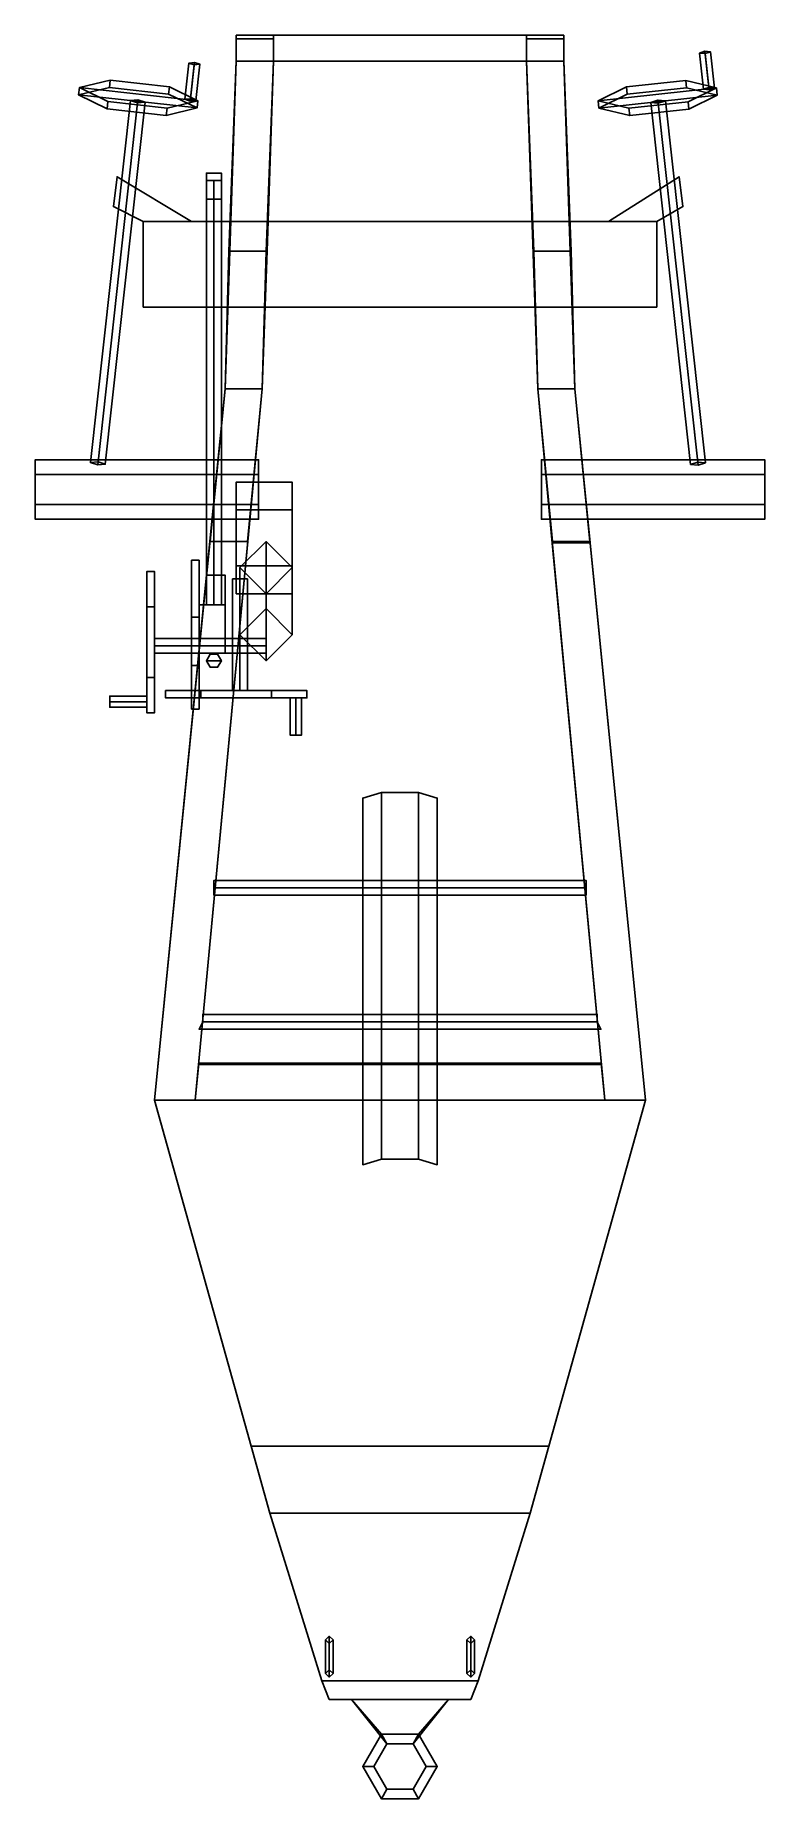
# Model space of a CAD drawing. Extents: x -0.98 to 0.98, y -4.16 to 0.58.
import ezdxf

# ---------------------------------------------------------------- set-up
doc = ezdxf.new("R2010")
doc.units = 0
doc.layers.get('0').update_dxf_attribs({"linetype": 'CONTINUOUS'})

msp = doc.modelspace()

# ---------------------------------------------------------------- linework, layer by layer
for points in [[(0.44, 0.58, 0.94), (0.44, 0.58, 0.74), (-0.44, 0.58, 0.74), (-0.44, 0.58, 0.94)], [(-0.44, 0.58, 0.74), (-0.44, 0.51, 0.68), (-0.44, 0.51, 0.94), (-0.44, 0.58, 0.94)], [(0.44, 0.58, 0.74), (0.44, 0.51, 0.68), (-0.44, 0.51, 0.68), (-0.44, 0.58, 0.74)], [(-0.34, 0.57, 1.08), (-0.34, 0.58, 0.94), (-0.44, 0.58, 0.94), (-0.44, 0.57, 1.08)], [(-0.44, 0.58, 0.94), (-0.44, 0.51, 0.94), (-0.44, 0.51, 1.13), (-0.44, 0.57, 1.08)], [(-0.44, 0.57, 1.08), (-0.44, 0.51, 1.13), (-0.34, 0.51, 1.13), (-0.34, 0.57, 1.08)], [(-0.34, 0.58, 0.94), (-0.34, 0.51, 0.94), (0.34, 0.51, 0.94), (0.34, 0.58, 0.94)], [(-0.34, 0.51, 1.13), (-0.34, 0.51, 0.94), (-0.34, 0.58, 0.94), (-0.34, 0.57, 1.08)], [(0.44, 0.57, 1.08), (0.44, 0.58, 0.94), (0.34, 0.58, 0.94), (0.34, 0.57, 1.08)], [(0.34, 0.58, 0.94), (0.34, 0.51, 0.94), (0.34, 0.51, 1.13), (0.34, 0.57, 1.08)], [(0.34, 0.57, 1.08), (0.34, 0.51, 1.13), (0.44, 0.51, 1.13), (0.44, 0.57, 1.08)], [(0.44, 0.51, 0.94), (0.44, 0.51, 0.68), (0.44, 0.58, 0.74), (0.44, 0.58, 0.94)], [(0.44, 0.51, 1.13), (0.44, 0.51, 0.94), (0.44, 0.58, 0.94), (0.44, 0.57, 1.08)], [(0.8048, 0.5321, 0.799), (0.8194, 0.5369, 0.7843), (0.8301, 0.4397, 0.7635), (0.8155, 0.4349, 0.7782)], [(0.8346, 0.5354, 0.799), (0.8194, 0.5369, 0.7843), (0.8048, 0.5321, 0.799), (0.8201, 0.5307, 0.8137)], [(0.8201, 0.5307, 0.8137), (0.8048, 0.5321, 0.799), (0.8155, 0.4349, 0.7782), (0.8308, 0.4335, 0.7929)], [(0.8194, 0.5369, 0.7843), (0.8346, 0.5354, 0.799), (0.8454, 0.4382, 0.7782), (0.8301, 0.4397, 0.7635)], [(0.8346, 0.5354, 0.799), (0.8201, 0.5307, 0.8137), (0.8308, 0.4335, 0.7929), (0.8454, 0.4382, 0.7782)], [(-0.5673, 0.5053, 0.799), (-0.552, 0.5068, 0.7843), (-0.5628, 0.4095, 0.7635), (-0.578, 0.4081, 0.7782)], [(-0.5527, 0.5006, 0.8137), (-0.5673, 0.5053, 0.799), (-0.578, 0.4081, 0.7782), (-0.5635, 0.4033, 0.7929)], [(-0.5375, 0.502, 0.799), (-0.552, 0.5068, 0.7843), (-0.5673, 0.5053, 0.799), (-0.5527, 0.5006, 0.8137)], [(-0.5375, 0.502, 0.799), (-0.5527, 0.5006, 0.8137), (-0.5635, 0.4033, 0.7929), (-0.5482, 0.4048, 0.7782)], [(-0.552, 0.5068, 0.7843), (-0.5375, 0.502, 0.799), (-0.5482, 0.4048, 0.7782), (-0.5628, 0.4095, 0.7635)], [(-0.44, 0.51, 0.68), (-0.47, -0.37, 0.55), (-0.47, -0.37, 0.94), (-0.44, 0.51, 0.94)], [(-0.34, 0.51, 0.68), (-0.37, -0.37, 0.55), (-0.47, -0.37, 0.55), (-0.44, 0.51, 0.68)], [(-0.44, 0.51, 0.94), (-0.4574, 0.0002, 0.94), (-0.46, 0, 1.45), (-0.44, 0.51, 1.13)], [(-0.44, 0.51, 1.13), (-0.46, 0, 1.45), (-0.36, 0, 1.45), (-0.34, 0.51, 1.13)], [(-0.34, 0.51, 1.13), (-0.34, 0.51, 0.94), (-0.44, 0.51, 0.94), (-0.44, 0.51, 1.13)], [(-0.37, -0.37, 0.94), (-0.37, -0.37, 0.55), (-0.34, 0.51, 0.68), (-0.34, 0.51, 0.94)], [(-0.36, 0, 1.45), (-0.3573, 0.0014, 0.94), (-0.34, 0.51, 0.94), (-0.34, 0.51, 1.13)], [(-0.34, 0.51, 0.94), (-0.34, 0.51, 0.68), (0.34, 0.51, 0.68), (0.34, 0.51, 0.94)], [(0.34, 0.51, 0.68), (0.37, -0.37, 0.55), (0.37, -0.37, 0.94), (0.34, 0.51, 0.94)], [(0.44, 0.51, 0.68), (0.47, -0.37, 0.55), (0.37, -0.37, 0.55), (0.34, 0.51, 0.68)], [(0.34, 0.51, 1.13), (0.36, 0, 1.45), (0.46, 0, 1.45), (0.44, 0.51, 1.13)], [(0.34, 0.51, 0.94), (0.3574, -0.0007, 0.94), (0.36, 0, 1.45), (0.34, 0.51, 1.13)], [(0.44, 0.51, 1.13), (0.44, 0.51, 0.94), (0.34, 0.51, 0.94), (0.34, 0.51, 1.13)], [(0.47, -0.37, 0.94), (0.47, -0.37, 0.55), (0.44, 0.51, 0.68), (0.44, 0.51, 0.94)], [(0.46, 0, 1.45), (0.4574, -0.0008, 0.94), (0.44, 0.51, 0.94), (0.44, 0.51, 1.13)], [(-0.8613, 0.4394, 0.7782), (-0.7786, 0.4592, 0.6427), (-0.7808, 0.4398, 0.6385), (-0.8634, 0.4199, 0.7741)], [(-0.5454, 0.3848, 0.7741), (-0.8634, 0.4199, 0.7741), (-0.7808, 0.4398, 0.6385), (-0.6217, 0.4222, 0.6385)], [(-0.7849, 0.4019, 0.9138), (-0.8613, 0.4394, 0.7782), (-0.8634, 0.4199, 0.7741), (-0.7871, 0.3825, 0.9096)], [(-0.6196, 0.4417, 0.6427), (-0.7786, 0.4592, 0.6427), (-0.8613, 0.4394, 0.7782), (-0.5432, 0.4042, 0.7782)], [(-0.5432, 0.4042, 0.7782), (-0.8613, 0.4394, 0.7782), (-0.7849, 0.4019, 0.9138), (-0.6259, 0.3844, 0.9138)], [(-0.7786, 0.4592, 0.6427), (-0.6196, 0.4417, 0.6427), (-0.6217, 0.4222, 0.6385), (-0.7808, 0.4398, 0.6385)], [(-0.6196, 0.4417, 0.6427), (-0.5432, 0.4042, 0.7782), (-0.5454, 0.3848, 0.7741), (-0.6217, 0.4222, 0.6385)], [(0.7676, 0.4586, 0.6427), (0.6086, 0.4411, 0.6427), (0.5323, 0.4036, 0.7782), (0.8503, 0.4388, 0.7782)], [(0.5323, 0.4036, 0.7782), (0.6086, 0.4411, 0.6427), (0.6108, 0.4216, 0.6385), (0.5344, 0.3842, 0.7741)], [(0.8503, 0.4388, 0.7782), (0.5323, 0.4036, 0.7782), (0.6149, 0.3838, 0.9138), (0.774, 0.4013, 0.9138)], [(0.8525, 0.4193, 0.7741), (0.5344, 0.3842, 0.7741), (0.6108, 0.4216, 0.6385), (0.7698, 0.4392, 0.6385)], [(0.6086, 0.4411, 0.6427), (0.7676, 0.4586, 0.6427), (0.7698, 0.4392, 0.6385), (0.6108, 0.4216, 0.6385)], [(0.7676, 0.4586, 0.6427), (0.8503, 0.4388, 0.7782), (0.8525, 0.4193, 0.7741), (0.7698, 0.4392, 0.6385)], [(0.8503, 0.4388, 0.7782), (0.774, 0.4013, 0.9138), (0.7761, 0.3819, 0.9096), (0.8525, 0.4193, 0.7741)], [(-0.6281, 0.3649, 0.9096), (-0.7871, 0.3825, 0.9096), (-0.8634, 0.4199, 0.7741), (-0.5454, 0.3848, 0.7741)], [(-0.7243, 0.4046, 0.7741), (-0.704, 0.4065, 0.7545), (-0.8113, -0.5657, 0.5466), (-0.8316, -0.5677, 0.5661)], [(-0.7049, 0.3982, 0.7936), (-0.7243, 0.4046, 0.7741), (-0.8316, -0.5677, 0.5661), (-0.8122, -0.574, 0.5857)], [(-0.6845, 0.4002, 0.7741), (-0.7049, 0.3982, 0.7936), (-0.8122, -0.574, 0.5857), (-0.7919, -0.5721, 0.5661)], [(-0.704, 0.4065, 0.7545), (-0.6845, 0.4002, 0.7741), (-0.7919, -0.5721, 0.5661), (-0.8113, -0.5657, 0.5466)], [(-0.6259, 0.3844, 0.9138), (-0.7849, 0.4019, 0.9138), (-0.7871, 0.3825, 0.9096), (-0.6281, 0.3649, 0.9096)], [(-0.5432, 0.4042, 0.7782), (-0.6259, 0.3844, 0.9138), (-0.6281, 0.3649, 0.9096), (-0.5454, 0.3848, 0.7741)], [(0.6149, 0.3838, 0.9138), (0.5323, 0.4036, 0.7782), (0.5344, 0.3842, 0.7741), (0.6171, 0.3643, 0.9096)], [(0.7761, 0.3819, 0.9096), (0.6171, 0.3643, 0.9096), (0.5344, 0.3842, 0.7741), (0.8525, 0.4193, 0.7741)], [(0.774, 0.4013, 0.9138), (0.6149, 0.3838, 0.9138), (0.6171, 0.3643, 0.9096), (0.7761, 0.3819, 0.9096)], [(0.6736, 0.3996, 0.7741), (0.693, 0.4059, 0.7545), (0.8003, -0.5664, 0.5466), (0.7809, -0.5727, 0.5661)], [(0.6939, 0.3976, 0.7936), (0.6736, 0.3996, 0.7741), (0.7809, -0.5727, 0.5661), (0.8012, -0.5746, 0.5857)], [(0.693, 0.4059, 0.7545), (0.7133, 0.404, 0.7741), (0.8207, -0.5683, 0.5661), (0.8003, -0.5664, 0.5466)], [(0.7133, 0.404, 0.7741), (0.6939, 0.3976, 0.7936), (0.8012, -0.5746, 0.5857), (0.8207, -0.5683, 0.5661)], [(-0.77, 0.12, 0.74), (-0.69, 0.08, 0.77), (-0.56, 0.08, 0.77), (-0.76, 0.2, 0.76)], [(-0.76, 0.2, 0.76), (-0.76, 0.2, 0.7), (-0.77, 0.12, 0.68), (-0.77, 0.12, 0.74)], [(-0.76, 0.2, 0.7), (-0.56, 0.08, 0.73), (-0.69, 0.08, 0.73), (-0.77, 0.12, 0.68)], [(-0.56, 0.08, 0.77), (-0.56, 0.08, 0.73), (-0.76, 0.2, 0.7), (-0.76, 0.2, 0.76)], [(-0.52, 0.21, 1.56), (-0.52, 0.19, 1.38), (-0.52, 0.14, 1.46), (-0.52, 0.19, 1.58)], [(-0.48, 0.19, 1.58), (-0.48, 0.21, 1.56), (-0.52, 0.21, 1.56), (-0.52, 0.19, 1.58)], [(-0.48, 0.21, 1.56), (-0.48, 0.19, 1.38), (-0.52, 0.19, 1.38), (-0.52, 0.21, 1.56)], [(-0.52, 0.19, 1.58), (-0.52, 0.14, 1.46), (-0.48, 0.14, 1.46), (-0.48, 0.19, 1.58)], [(-0.52, 0.14, 1.46), (-0.52, 0.19, 1.38), (-0.48, 0.19, 1.38), (-0.48, 0.14, 1.46)], [(-0.5, 0.19, 1.58), (-0.52, 0.19, 1.56), (-0.52, -0.95, 1.56), (-0.5, -0.95, 1.58)], [(-0.52, 0.19, 1.56), (-0.5, 0.19, 1.54), (-0.5, -0.95, 1.54), (-0.52, -0.95, 1.56)], [(-0.48, 0.19, 1.56), (-0.5, 0.19, 1.58), (-0.5, -0.95, 1.58), (-0.48, -0.95, 1.56)], [(-0.5, 0.19, 1.54), (-0.48, 0.19, 1.56), (-0.48, -0.95, 1.56), (-0.5, -0.95, 1.54)], [(-0.48, 0.14, 1.46), (-0.48, 0.19, 1.38), (-0.48, 0.21, 1.56), (-0.48, 0.19, 1.58)], [(0.75, 0.2, 0.76), (0.56, 0.08, 0.77), (0.69, 0.08, 0.77), (0.76, 0.12, 0.74)], [(0.75, 0.2, 0.7), (0.56, 0.08, 0.73), (0.56, 0.08, 0.77), (0.75, 0.2, 0.76)], [(0.76, 0.12, 0.68), (0.69, 0.08, 0.73), (0.56, 0.08, 0.73), (0.75, 0.2, 0.7)], [(0.76, 0.12, 0.74), (0.76, 0.12, 0.68), (0.75, 0.2, 0.7), (0.75, 0.2, 0.76)], [(-0.77, 0.12, 0.68), (-0.69, 0.08, 0.73), (-0.69, 0.08, 0.77), (-0.77, 0.12, 0.74)], [(0.69, 0.08, 0.77), (0.69, 0.08, 0.73), (0.76, 0.12, 0.68), (0.76, 0.12, 0.74)], [(-0.69, 0.08, 0.73), (-0.69, -0.15, 0.73), (-0.69, -0.15, 0.93), (-0.69, 0.08, 0.93)], [(-0.69, 0.08, 0.93), (-0.69, -0.15, 0.93), (0.69, -0.15, 0.93), (0.69, 0.08, 0.93)], [(0.69, 0.08, 0.93), (0.69, 0.08, 0.73), (-0.69, 0.08, 0.73), (-0.69, 0.08, 0.93)], [(0.69, 0.08, 0.73), (0.69, -0.15, 0.73), (-0.69, -0.15, 0.73), (-0.69, 0.08, 0.73)], [(0.69, -0.15, 0.93), (0.69, -0.15, 0.73), (0.69, 0.08, 0.73), (0.69, 0.08, 0.93)], [(-0.4574, 0.0002, 0.94), (-0.47, -0.37, 0.94), (-0.47, -0.37, 1.24), (-0.46, 0, 1.45)], [(-0.46, 0, 1.45), (-0.47, -0.37, 1.24), (-0.37, -0.37, 1.24), (-0.36, 0, 1.45)], [(-0.37, -0.37, 1.24), (-0.37, -0.37, 0.94), (-0.3573, 0.0014, 0.94), (-0.36, 0, 1.45)], [(0.3574, -0.0007, 0.94), (0.37, -0.37, 0.94), (0.37, -0.37, 1.24), (0.36, 0, 1.45)], [(0.36, 0, 1.45), (0.37, -0.37, 1.24), (0.47, -0.37, 1.24), (0.46, 0, 1.45)], [(0.47, -0.37, 1.24), (0.47, -0.37, 0.94), (0.4574, -0.0008, 0.94), (0.46, 0, 1.45)], [(-0.69, -0.15, 0.93), (-0.69, -0.15, 0.73), (0.69, -0.15, 0.73), (0.69, -0.15, 0.93)], [(-0.47, -0.37, 0.55), (-0.66, -2.28, 0.26), (-0.66, -2.28, 0.54), (-0.47, -0.37, 0.94)], [(-0.37, -0.37, 0.55), (-0.55, -2.28, 0.26), (-0.66, -2.28, 0.26), (-0.47, -0.37, 0.55)], [(-0.55, -2.28, 0.54), (-0.55, -2.28, 0.26), (-0.37, -0.37, 0.55), (-0.37, -0.37, 0.94)], [(-0.47, -0.37, 0.94), (-0.5107, -0.7792, 0.8543), (-0.51, -0.78, 1.03), (-0.47, -0.37, 1.24)], [(-0.47, -0.37, 1.24), (-0.51, -0.78, 1.03), (-0.41, -0.78, 1.03), (-0.37, -0.37, 1.24)], [(-0.41, -0.78, 1.03), (-0.4086, -0.7795, 0.8542), (-0.37, -0.37, 0.94), (-0.37, -0.37, 1.24)], [(0.37, -0.37, 0.55), (0.55, -2.28, 0.26), (0.55, -2.28, 0.54), (0.37, -0.37, 0.94)], [(0.47, -0.37, 0.55), (0.66, -2.28, 0.26), (0.55, -2.28, 0.26), (0.37, -0.37, 0.55)], [(0.37, -0.37, 0.94), (0.409, -0.7839, 0.8533), (0.41, -0.78, 1.03), (0.37, -0.37, 1.24)], [(0.37, -0.37, 1.24), (0.41, -0.78, 1.03), (0.51, -0.78, 1.03), (0.47, -0.37, 1.24)], [(0.66, -2.28, 0.54), (0.66, -2.28, 0.26), (0.47, -0.37, 0.55), (0.47, -0.37, 0.94)], [(0.51, -0.78, 1.03), (0.5111, -0.783, 0.8535), (0.47, -0.37, 0.94), (0.47, -0.37, 1.24)], [(-0.38, -0.6, 0.6293), (-0.38, -0.56, 0.56), (-0.98, -0.56, 0.56), (-0.98, -0.6, 0.6293)], [(-0.38, -0.56, 0.56), (-0.38, -0.6, 0.4907), (-0.98, -0.6, 0.4907), (-0.98, -0.56, 0.56)], [(-0.98, -0.68, 0.6293), (-0.98, -0.6, 0.6293), (-0.98, -0.56, 0.56), (-0.98, -0.72, 0.56)], [(-0.98, -0.72, 0.56), (-0.98, -0.56, 0.56), (-0.98, -0.6, 0.4907), (-0.98, -0.68, 0.4907)], [(-0.38, -0.72, 0.56), (-0.38, -0.56, 0.56), (-0.38, -0.6, 0.6293), (-0.38, -0.68, 0.6293)], [(-0.38, -0.68, 0.4907), (-0.38, -0.6, 0.4907), (-0.38, -0.56, 0.56), (-0.38, -0.72, 0.56)], [(0.98, -0.6, 0.6293), (0.98, -0.56, 0.56), (0.38, -0.56, 0.56), (0.38, -0.6, 0.6293)], [(0.98, -0.56, 0.56), (0.98, -0.6, 0.4907), (0.38, -0.6, 0.4907), (0.38, -0.56, 0.56)], [(0.38, -0.72, 0.56), (0.38, -0.56, 0.56), (0.38, -0.6, 0.4907), (0.38, -0.68, 0.4907)], [(0.38, -0.68, 0.6293), (0.38, -0.6, 0.6293), (0.38, -0.56, 0.56), (0.38, -0.72, 0.56)], [(0.98, -0.72, 0.56), (0.98, -0.56, 0.56), (0.98, -0.6, 0.6293), (0.98, -0.68, 0.6293)], [(0.98, -0.68, 0.4907), (0.98, -0.6, 0.4907), (0.98, -0.56, 0.56), (0.98, -0.72, 0.56)], [(-0.38, -0.68, 0.6293), (-0.38, -0.6, 0.6293), (-0.98, -0.6, 0.6293), (-0.98, -0.68, 0.6293)], [(-0.38, -0.6, 0.4907), (-0.38, -0.68, 0.4907), (-0.98, -0.68, 0.4907), (-0.98, -0.6, 0.4907)], [(0.98, -0.68, 0.6293), (0.98, -0.6, 0.6293), (0.38, -0.6, 0.6293), (0.38, -0.68, 0.6293)], [(0.98, -0.6, 0.4907), (0.98, -0.68, 0.4907), (0.38, -0.68, 0.4907), (0.38, -0.6, 0.4907)], [(-0.29, -0.695, 1.2199), (-0.29, -0.62, 1.09), (-0.44, -0.62, 1.09), (-0.44, -0.695, 1.2199)], [(-0.29, -0.62, 1.09), (-0.29, -0.695, 0.9601), (-0.44, -0.695, 0.9601), (-0.44, -0.62, 1.09)], [(-0.44, -0.845, 1.2199), (-0.44, -0.695, 1.2199), (-0.44, -0.62, 1.09), (-0.44, -0.92, 1.09)], [(-0.44, -0.92, 1.09), (-0.44, -0.62, 1.09), (-0.44, -0.695, 0.9601), (-0.44, -0.845, 0.9601)], [(-0.29, -0.92, 1.09), (-0.29, -0.62, 1.09), (-0.29, -0.695, 1.2199), (-0.29, -0.845, 1.2199)], [(-0.29, -0.845, 0.9601), (-0.29, -0.695, 0.9601), (-0.29, -0.62, 1.09), (-0.29, -0.92, 1.09)], [(-0.38, -0.72, 0.56), (-0.38, -0.68, 0.6293), (-0.98, -0.68, 0.6293), (-0.98, -0.72, 0.56)], [(-0.38, -0.68, 0.4907), (-0.38, -0.72, 0.56), (-0.98, -0.72, 0.56), (-0.98, -0.68, 0.4907)], [(-0.29, -0.845, 1.2199), (-0.29, -0.695, 1.2199), (-0.44, -0.695, 1.2199), (-0.44, -0.845, 1.2199)], [(-0.29, -0.695, 0.9601), (-0.29, -0.845, 0.9601), (-0.44, -0.845, 0.9601), (-0.44, -0.695, 0.9601)], [(0.98, -0.68, 0.4907), (0.98, -0.72, 0.56), (0.38, -0.72, 0.56), (0.38, -0.68, 0.4907)], [(0.98, -0.72, 0.56), (0.98, -0.68, 0.6293), (0.38, -0.68, 0.6293), (0.38, -0.72, 0.56)], [(-0.5107, -0.7792, 0.8543), (-0.66, -2.28, 0.54), (-0.55, -2.28, 0.54), (-0.4086, -0.7795, 0.8542)], [(-0.51, -0.78, 1.03), (-0.5107, -0.7792, 0.8543), (-0.4086, -0.7795, 0.8542), (-0.41, -0.78, 1.03)], [(-0.36, -0.96, 0.75), (-0.43, -1.03, 0.75), (-0.43, -0.85, 1.09), (-0.36, -0.78, 1.09)], [(-0.29, -1.03, 0.75), (-0.36, -0.96, 0.75), (-0.36, -0.78, 1.09), (-0.29, -0.85, 1.09)], [(0.41, -0.78, 1.03), (0.409, -0.7839, 0.8533), (0.5111, -0.783, 0.8535), (0.51, -0.78, 1.03)], [(0.409, -0.7839, 0.8533), (0.55, -2.28, 0.54), (0.66, -2.28, 0.54), (0.5111, -0.783, 0.8535)], [(-0.54, -0.9831, 1.6996), (-0.54, -0.83, 1.73), (-0.56, -0.83, 1.73), (-0.56, -0.9831, 1.6996)], [(-0.54, -0.83, 1.73), (-0.54, -0.83, 1.33), (-0.56, -0.83, 1.33), (-0.56, -0.83, 1.73)], [(-0.54, -0.83, 1.33), (-0.54, -1.23, 1.33), (-0.56, -1.23, 1.33), (-0.56, -0.83, 1.33)], [(-0.56, -0.9831, 1.6996), (-0.56, -0.83, 1.73), (-0.56, -0.83, 1.33), (-0.56, -1.1128, 1.6128)], [(-0.56, -1.1996, 1.4831), (-0.56, -1.1128, 1.6128), (-0.56, -0.83, 1.33), (-0.56, -1.23, 1.33)], [(-0.54, -1.1128, 1.6128), (-0.54, -0.83, 1.33), (-0.54, -0.83, 1.73), (-0.54, -0.9831, 1.6996)], [(-0.54, -1.23, 1.33), (-0.54, -0.83, 1.33), (-0.54, -1.1128, 1.6128), (-0.54, -1.1996, 1.4831)], [(-0.29, -0.92, 1.09), (-0.29, -0.845, 1.2199), (-0.44, -0.845, 1.2199), (-0.44, -0.92, 1.09)], [(-0.29, -0.845, 0.9601), (-0.29, -0.92, 1.09), (-0.44, -0.92, 1.09), (-0.44, -0.845, 0.9601)], [(-0.43, -1.03, 0.75), (-0.36, -1.1, 0.75), (-0.36, -0.92, 1.09), (-0.43, -0.85, 1.09)], [(-0.36, -1.1, 0.75), (-0.29, -1.03, 0.75), (-0.29, -0.85, 1.09), (-0.36, -0.92, 1.09)], [(-0.66, -0.955, 0.9345), (-0.66, -0.86, 0.77), (-0.68, -0.86, 0.77), (-0.68, -0.955, 0.9345)], [(-0.66, -0.86, 0.77), (-0.66, -0.955, 0.6055), (-0.68, -0.955, 0.6055), (-0.68, -0.86, 0.77)], [(-0.68, -1.145, 0.9345), (-0.68, -0.955, 0.9345), (-0.68, -0.86, 0.77), (-0.68, -1.24, 0.77)], [(-0.68, -1.24, 0.77), (-0.68, -0.86, 0.77), (-0.68, -0.955, 0.6055), (-0.68, -1.145, 0.6055)], [(-0.66, -1.24, 0.77), (-0.66, -0.86, 0.77), (-0.66, -0.955, 0.9345), (-0.66, -1.145, 0.9345)], [(-0.66, -1.145, 0.6055), (-0.66, -0.955, 0.6055), (-0.66, -0.86, 0.77), (-0.66, -1.24, 0.77)], [(-0.47, -0.87, 1.43), (-0.47, -0.87, 0.83), (-0.52, -0.87, 0.83), (-0.52, -0.87, 1.43)], [(-0.52, -0.87, 0.83), (-0.52, -0.95, 0.81), (-0.52, -0.95, 1.52), (-0.52, -0.87, 1.43)], [(-0.52, -0.87, 1.43), (-0.52, -0.95, 1.52), (-0.47, -0.95, 1.52), (-0.47, -0.87, 1.43)], [(-0.47, -0.95, 1.52), (-0.47, -0.95, 0.81), (-0.47, -0.87, 0.83), (-0.47, -0.87, 1.43)], [(-0.45, -0.88, 0.94), (-0.43, -0.88, 0.92), (-0.43, -1.18, 0.92), (-0.45, -1.18, 0.94)], [(-0.43, -0.88, 0.96), (-0.45, -0.88, 0.94), (-0.45, -1.18, 0.94), (-0.43, -1.18, 0.96)], [(-0.43, -0.88, 0.92), (-0.41, -0.88, 0.94), (-0.41, -1.18, 0.94), (-0.43, -1.18, 0.92)], [(-0.41, -0.88, 0.94), (-0.43, -0.88, 0.96), (-0.43, -1.18, 0.96), (-0.41, -1.18, 0.94)], [(-0.66, -1.145, 0.9345), (-0.66, -0.955, 0.9345), (-0.68, -0.955, 0.9345), (-0.68, -1.145, 0.9345)], [(-0.66, -0.955, 0.6055), (-0.66, -1.145, 0.6055), (-0.68, -1.145, 0.6055), (-0.68, -0.955, 0.6055)], [(-0.54, -1.1128, 1.6128), (-0.54, -0.9831, 1.6996), (-0.56, -0.9831, 1.6996), (-0.56, -1.1128, 1.6128)], [(-0.54, -0.95, 1.43), (-0.54, -1.08, 1.43), (-0.54, -1.08, 1.63), (-0.54, -0.95, 1.63)], [(-0.54, -0.95, 1.63), (-0.54, -1.08, 1.63), (-0.47, -1.08, 1.63), (-0.47, -0.95, 1.63)], [(-0.47, -0.95, 1.63), (-0.47, -0.95, 1.43), (-0.54, -0.95, 1.43), (-0.54, -0.95, 1.63)], [(-0.47, -0.95, 1.43), (-0.47, -1.08, 1.43), (-0.54, -1.08, 1.43), (-0.54, -0.95, 1.43)], [(-0.52, -0.95, 1.43), (-0.52, -0.95, 0.81), (-0.47, -0.95, 0.81), (-0.47, -0.95, 1.43)], [(-0.47, -1.08, 1.63), (-0.47, -1.08, 1.43), (-0.47, -0.95, 1.43), (-0.47, -0.95, 1.63)], [(-0.36, -0.96, 0.75), (-0.29, -1.03, 0.75), (-0.36, -1.1, 0.75), (-0.43, -1.03, 0.75)], [(-0.36, -1.06, 0.79), (-0.36, -1.04, 0.77), (-0.66, -1.04, 0.77), (-0.66, -1.06, 0.79)], [(-0.36, -1.04, 0.77), (-0.36, -1.06, 0.75), (-0.66, -1.06, 0.75), (-0.66, -1.04, 0.77)], [(-0.36, -1.08, 0.77), (-0.36, -1.06, 0.79), (-0.66, -1.06, 0.79), (-0.66, -1.08, 0.77)], [(-0.36, -1.06, 0.75), (-0.36, -1.08, 0.77), (-0.66, -1.08, 0.77), (-0.66, -1.06, 0.75)], [(-0.54, -1.08, 1.63), (-0.54, -1.08, 1.43), (-0.47, -1.08, 1.43), (-0.47, -1.08, 1.63)], [(-0.51, -1.0827, 1.55), (-0.52, -1.1, 1.55), (-0.52, -1.1, 1.77), (-0.51, -1.0827, 1.77)], [(-0.52, -1.1, 1.77), (-0.48, -1.1, 1.77), (-0.49, -1.0827, 1.77), (-0.51, -1.0827, 1.77)], [(-0.51, -1.0827, 1.55), (-0.49, -1.0827, 1.55), (-0.48, -1.1, 1.55), (-0.52, -1.1, 1.55)], [(-0.49, -1.0827, 1.55), (-0.51, -1.0827, 1.55), (-0.51, -1.0827, 1.77), (-0.49, -1.0827, 1.77)], [(-0.48, -1.1, 1.55), (-0.49, -1.0827, 1.55), (-0.49, -1.0827, 1.77), (-0.48, -1.1, 1.77)], [(-0.54, -1.1996, 1.4831), (-0.54, -1.1128, 1.6128), (-0.56, -1.1128, 1.6128), (-0.56, -1.1996, 1.4831)], [(-0.52, -1.1, 1.55), (-0.51, -1.1173, 1.55), (-0.51, -1.1173, 1.77), (-0.52, -1.1, 1.77)], [(-0.51, -1.1173, 1.77), (-0.49, -1.1173, 1.77), (-0.48, -1.1, 1.77), (-0.52, -1.1, 1.77)], [(-0.52, -1.1, 1.55), (-0.48, -1.1, 1.55), (-0.49, -1.1173, 1.55), (-0.51, -1.1173, 1.55)], [(-0.51, -1.1173, 1.55), (-0.49, -1.1173, 1.55), (-0.49, -1.1173, 1.77), (-0.51, -1.1173, 1.77)], [(-0.49, -1.1173, 1.55), (-0.48, -1.1, 1.55), (-0.48, -1.1, 1.77), (-0.49, -1.1173, 1.77)], [(-0.66, -1.24, 0.77), (-0.66, -1.145, 0.9345), (-0.68, -1.145, 0.9345), (-0.68, -1.24, 0.77)], [(-0.66, -1.145, 0.6055), (-0.66, -1.24, 0.77), (-0.68, -1.24, 0.77), (-0.68, -1.145, 0.6055)], [(-0.345, -1.18, 0.7755), (-0.535, -1.18, 0.7755), (-0.63, -1.18, 0.94), (-0.25, -1.18, 0.94)], [(-0.63, -1.18, 0.94), (-0.535, -1.18, 0.7755), (-0.535, -1.2, 0.7755), (-0.63, -1.2, 0.94)], [(-0.25, -1.18, 0.94), (-0.63, -1.18, 0.94), (-0.535, -1.18, 1.1045), (-0.345, -1.18, 1.1045)], [(-0.535, -1.18, 1.1045), (-0.63, -1.18, 0.94), (-0.63, -1.2, 0.94), (-0.535, -1.2, 1.1045)], [(-0.535, -1.18, 0.7755), (-0.345, -1.18, 0.7755), (-0.345, -1.2, 0.7755), (-0.535, -1.2, 0.7755)], [(-0.345, -1.18, 1.1045), (-0.535, -1.18, 1.1045), (-0.535, -1.2, 1.1045), (-0.345, -1.2, 1.1045)], [(-0.345, -1.18, 0.7755), (-0.25, -1.18, 0.94), (-0.25, -1.2, 0.94), (-0.345, -1.2, 0.7755)], [(-0.25, -1.18, 0.94), (-0.345, -1.18, 1.1045), (-0.345, -1.2, 1.1045), (-0.25, -1.2, 0.94)], [(-0.68, -1.21, 0.785), (-0.68, -1.195, 0.77), (-0.78, -1.195, 0.77), (-0.78, -1.21, 0.785)], [(-0.68, -1.195, 0.77), (-0.68, -1.21, 0.755), (-0.78, -1.21, 0.755), (-0.78, -1.195, 0.77)], [(-0.78, -1.225, 0.77), (-0.78, -1.21, 0.785), (-0.78, -1.195, 0.77), (-0.78, -1.21, 0.755)], [(-0.68, -1.225, 0.77), (-0.68, -1.21, 0.785), (-0.78, -1.21, 0.785), (-0.78, -1.225, 0.77)], [(-0.68, -1.21, 0.755), (-0.68, -1.225, 0.77), (-0.78, -1.225, 0.77), (-0.78, -1.21, 0.755)], [(-0.25, -1.2, 0.94), (-0.63, -1.2, 0.94), (-0.535, -1.2, 0.7755), (-0.345, -1.2, 0.7755)], [(-0.345, -1.2, 1.1045), (-0.535, -1.2, 1.1045), (-0.63, -1.2, 0.94), (-0.25, -1.2, 0.94)], [(-0.54, -1.23, 1.33), (-0.54, -1.1996, 1.4831), (-0.56, -1.1996, 1.4831), (-0.56, -1.23, 1.33)], [(-0.295, -1.2, 0.94), (-0.28, -1.2, 0.925), (-0.28, -1.3, 0.925), (-0.295, -1.3, 0.94)], [(-0.28, -1.2, 0.955), (-0.295, -1.2, 0.94), (-0.295, -1.3, 0.94), (-0.28, -1.3, 0.955)], [(-0.28, -1.2, 0.925), (-0.265, -1.2, 0.94), (-0.265, -1.3, 0.94), (-0.28, -1.3, 0.925)], [(-0.265, -1.2, 0.94), (-0.28, -1.2, 0.955), (-0.28, -1.3, 0.955), (-0.265, -1.3, 0.94)], [(-0.265, -1.3, 0.94), (-0.28, -1.3, 0.955), (-0.295, -1.3, 0.94), (-0.28, -1.3, 0.925)], [(-0.1, -1.4691, 0.7824), (-0.05, -1.454, 0.6971), (-0.05, -2.4389, 0.5235), (-0.1, -2.4539, 0.6088)], [(-0.05, -1.454, 0.6971), (-0.1, -1.4691, 0.7824), (-0.1, -2.4539, 0.6088), (-0.05, -2.4389, 0.5235)], [(-0.05, -1.454, 0.6971), (0.05, -1.454, 0.6971), (0.05, -2.4389, 0.5235), (-0.05, -2.4389, 0.5235)], [(0.05, -1.454, 0.6971), (-0.05, -1.454, 0.6971), (-0.05, -2.4389, 0.5235), (0.05, -2.4389, 0.5235)], [(0.05, -1.454, 0.6971), (0.1, -1.4691, 0.7824), (0.1, -2.4539, 0.6088), (0.05, -2.4389, 0.5235)], [(0.1, -1.4691, 0.7824), (0.05, -1.454, 0.6971), (0.05, -2.4389, 0.5235), (0.1, -2.4539, 0.6088)], [(0.5, -1.71, 0.65), (0.5, -1.69, 0.63), (-0.5, -1.69, 0.63), (-0.5, -1.71, 0.65)], [(0.5, -1.69, 0.63), (0.5, -1.71, 0.61), (-0.5, -1.71, 0.61), (-0.5, -1.69, 0.63)], [(0.5, -1.73, 0.63), (0.5, -1.71, 0.65), (-0.5, -1.71, 0.65), (-0.5, -1.73, 0.63)], [(0.5, -1.71, 0.61), (0.5, -1.73, 0.63), (-0.5, -1.73, 0.63), (-0.5, -1.71, 0.61)], [(0.54, -2.09, 0.56), (0.53, -2.07, 0.58), (-0.53, -2.07, 0.58), (-0.54, -2.09, 0.56)], [(0.53, -2.07, 0.54), (0.54, -2.09, 0.56), (-0.54, -2.09, 0.56), (-0.53, -2.07, 0.54)], [(0.53, -2.07, 0.58), (0.53, -2.05, 0.56), (-0.53, -2.05, 0.56), (-0.53, -2.07, 0.58)], [(0.53, -2.05, 0.56), (0.53, -2.07, 0.54), (-0.53, -2.07, 0.54), (-0.53, -2.05, 0.56)], [(-0.5406, -2.1808, 0.5608), (-0.55, -2.28, 0.54), (0.55, -2.28, 0.54), (0.5406, -2.1807, 0.5608)], [(0.541, -2.1843, 0.2745), (0.55, -2.28, 0.26), (-0.55, -2.28, 0.26), (-0.541, -2.1845, 0.2745)], [(0.5406, -2.1807, 0.5608), (0.541, -2.1843, 0.2745), (-0.541, -2.1845, 0.2745), (-0.5406, -2.1808, 0.5608)], [(0.66, -2.28, 0.26), (0.4, -3.21, 0.12), (-0.4, -3.21, 0.12), (-0.66, -2.28, 0.26)], [(-0.66, -2.28, 0.26), (-0.4, -3.21, 0.12), (-0.4, -3.21, 0.36), (-0.66, -2.28, 0.54)], [(-0.66, -2.28, 0.54), (-0.4, -3.21, 0.36), (0.4, -3.21, 0.36), (0.66, -2.28, 0.54)], [(0.4, -3.21, 0.36), (0.4, -3.21, 0.12), (0.66, -2.28, 0.26), (0.66, -2.28, 0.54)], [(-0.4, -3.21, 0.12), (-0.35, -3.39, 0.12), (-0.35, -3.39, 0.33), (-0.4, -3.21, 0.36)], [(0.4, -3.21, 0.12), (0.35, -3.39, 0.12), (-0.35, -3.39, 0.12), (-0.4, -3.21, 0.12)], [(-0.4, -3.21, 0.36), (-0.35, -3.39, 0.33), (0.35, -3.39, 0.33), (0.4, -3.21, 0.36)], [(0.35, -3.39, 0.33), (0.35, -3.39, 0.12), (0.4, -3.21, 0.12), (0.4, -3.21, 0.36)], [(-0.35, -3.39, 0.12), (-0.21, -3.84, 0.12), (-0.21, -3.84, 0.28), (-0.35, -3.39, 0.33)], [(0.35, -3.39, 0.12), (0.21, -3.84, 0.12), (-0.21, -3.84, 0.12), (-0.35, -3.39, 0.12)], [(-0.35, -3.39, 0.33), (-0.21, -3.84, 0.28), (0.21, -3.84, 0.28), (0.35, -3.39, 0.33)], [(0.21, -3.84, 0.28), (0.21, -3.84, 0.12), (0.35, -3.39, 0.12), (0.35, -3.39, 0.33)], [(-0.19, -3.72, 0.29), (-0.2, -3.73, 0.29), (-0.2, -3.73, 0.38), (-0.19, -3.72, 0.39)], [(-0.2, -3.82, 0.38), (-0.19, -3.83, 0.39), (-0.19, -3.72, 0.39), (-0.2, -3.73, 0.38)], [(-0.2, -3.73, 0.29), (-0.19, -3.74, 0.29), (-0.19, -3.74, 0.37), (-0.2, -3.73, 0.38)], [(-0.19, -3.81, 0.37), (-0.2, -3.82, 0.38), (-0.2, -3.73, 0.38), (-0.19, -3.74, 0.37)], [(-0.18, -3.73, 0.29), (-0.19, -3.72, 0.29), (-0.19, -3.72, 0.39), (-0.18, -3.73, 0.38)], [(-0.19, -3.83, 0.39), (-0.18, -3.82, 0.38), (-0.18, -3.73, 0.38), (-0.19, -3.72, 0.39)], [(-0.19, -3.74, 0.29), (-0.18, -3.73, 0.29), (-0.18, -3.73, 0.38), (-0.19, -3.74, 0.37)], [(-0.18, -3.82, 0.38), (-0.19, -3.81, 0.37), (-0.19, -3.74, 0.37), (-0.18, -3.73, 0.38)], [(0.18, -3.82, 0.38), (0.19, -3.83, 0.39), (0.19, -3.72, 0.39), (0.18, -3.73, 0.38)], [(0.19, -3.72, 0.29), (0.18, -3.73, 0.29), (0.18, -3.73, 0.38), (0.19, -3.72, 0.39)], [(0.19, -3.81, 0.37), (0.18, -3.82, 0.38), (0.18, -3.73, 0.38), (0.19, -3.74, 0.37)], [(0.18, -3.73, 0.29), (0.19, -3.74, 0.29), (0.19, -3.74, 0.37), (0.18, -3.73, 0.38)], [(0.19, -3.83, 0.39), (0.2, -3.82, 0.38), (0.2, -3.73, 0.38), (0.19, -3.72, 0.39)], [(0.2, -3.73, 0.29), (0.19, -3.72, 0.29), (0.19, -3.72, 0.39), (0.2, -3.73, 0.38)], [(0.2, -3.82, 0.38), (0.19, -3.81, 0.37), (0.19, -3.74, 0.37), (0.2, -3.73, 0.38)], [(0.19, -3.74, 0.29), (0.2, -3.73, 0.29), (0.2, -3.73, 0.38), (0.19, -3.74, 0.37)], [(-0.19, -3.81, 0.28), (-0.2, -3.82, 0.28), (-0.2, -3.82, 0.38), (-0.19, -3.81, 0.37)], [(-0.2, -3.82, 0.28), (-0.19, -3.83, 0.28), (-0.19, -3.83, 0.39), (-0.2, -3.82, 0.38)], [(-0.18, -3.82, 0.28), (-0.19, -3.81, 0.28), (-0.19, -3.81, 0.37), (-0.18, -3.82, 0.38)], [(-0.19, -3.83, 0.28), (-0.18, -3.82, 0.28), (-0.18, -3.82, 0.38), (-0.19, -3.83, 0.39)], [(0.19, -3.81, 0.28), (0.18, -3.82, 0.28), (0.18, -3.82, 0.38), (0.19, -3.81, 0.37)], [(0.18, -3.82, 0.28), (0.19, -3.83, 0.28), (0.19, -3.83, 0.39), (0.18, -3.82, 0.38)], [(0.2, -3.82, 0.28), (0.19, -3.81, 0.28), (0.19, -3.81, 0.37), (0.2, -3.82, 0.38)], [(0.19, -3.83, 0.28), (0.2, -3.82, 0.28), (0.2, -3.82, 0.38), (0.19, -3.83, 0.39)], [(-0.21, -3.84, 0.28), (-0.19, -3.89, 0.22), (0.19, -3.89, 0.22), (0.21, -3.84, 0.28)], [(-0.21, -3.84, 0.12), (-0.19, -3.89, 0.18), (-0.19, -3.89, 0.22), (-0.21, -3.84, 0.28)], [(0.21, -3.84, 0.12), (0.19, -3.89, 0.18), (-0.19, -3.89, 0.18), (-0.21, -3.84, 0.12)], [(0.19, -3.89, 0.22), (0.19, -3.89, 0.18), (0.21, -3.84, 0.12), (0.21, -3.84, 0.28)], [(-0.19, -3.89, 0.22), (-0.19, -3.89, 0.18), (0.19, -3.89, 0.18), (0.19, -3.89, 0.22)], [(0.13, -3.89, 0.18), (0.035, -4.0094, 0.2227), (-0.035, -4.0094, 0.2227), (-0.13, -3.89, 0.18)], [(-0.13, -3.89, 0.22), (-0.05, -3.9834, 0.24), (0.05, -3.9834, 0.24), (0.13, -3.89, 0.22)], [(-0.13, -3.89, 0.18), (-0.035, -4.0094, 0.2227), (-0.05, -3.9834, 0.24), (-0.13, -3.89, 0.22)], [(0.05, -3.9834, 0.24), (0.035, -4.0094, 0.2227), (0.13, -3.89, 0.18), (0.13, -3.89, 0.22)], [(-0.1, -4.07, 0.24), (-0.07, -4.07, 0.2573), (-0.035, -4.0094, 0.2573), (-0.05, -3.9834, 0.24)], [(-0.07, -4.07, 0.2227), (-0.1, -4.07, 0.24), (-0.05, -3.9834, 0.24), (-0.035, -4.0094, 0.2227)], [(-0.07, -4.07, 0.2573), (-0.07, -4.07, 0.2227), (-0.035, -4.0094, 0.2227), (-0.035, -4.0094, 0.2573)], [(-0.05, -3.9834, 0.24), (-0.035, -4.0094, 0.2573), (0.035, -4.0094, 0.2573), (0.05, -3.9834, 0.24)], [(-0.035, -4.0094, 0.2227), (-0.05, -3.9834, 0.24), (0.05, -3.9834, 0.24), (0.035, -4.0094, 0.2227)], [(-0.035, -4.0094, 0.2573), (-0.035, -4.0094, 0.2227), (0.035, -4.0094, 0.2227), (0.035, -4.0094, 0.2573)], [(0.05, -3.9834, 0.24), (0.035, -4.0094, 0.2573), (0.07, -4.07, 0.2573), (0.1, -4.07, 0.24)], [(0.035, -4.0094, 0.2227), (0.05, -3.9834, 0.24), (0.1, -4.07, 0.24), (0.07, -4.07, 0.2227)], [(0.035, -4.0094, 0.2573), (0.035, -4.0094, 0.2227), (0.07, -4.07, 0.2227), (0.07, -4.07, 0.2573)], [(-0.05, -4.1566, 0.24), (-0.035, -4.1306, 0.2573), (-0.07, -4.07, 0.2573), (-0.1, -4.07, 0.24)], [(-0.035, -4.1306, 0.2227), (-0.05, -4.1566, 0.24), (-0.1, -4.07, 0.24), (-0.07, -4.07, 0.2227)], [(-0.035, -4.1306, 0.2573), (-0.035, -4.1306, 0.2227), (-0.07, -4.07, 0.2227), (-0.07, -4.07, 0.2573)], [(0.1, -4.07, 0.24), (0.07, -4.07, 0.2573), (0.035, -4.1306, 0.2573), (0.05, -4.1566, 0.24)], [(0.07, -4.07, 0.2573), (0.07, -4.07, 0.2227), (0.035, -4.1306, 0.2227), (0.035, -4.1306, 0.2573)], [(0.07, -4.07, 0.2227), (0.1, -4.07, 0.24), (0.05, -4.1566, 0.24), (0.035, -4.1306, 0.2227)], [(0.05, -4.1566, 0.24), (0.035, -4.1306, 0.2573), (-0.035, -4.1306, 0.2573), (-0.05, -4.1566, 0.24)], [(0.035, -4.1306, 0.2227), (0.05, -4.1566, 0.24), (-0.05, -4.1566, 0.24), (-0.035, -4.1306, 0.2227)], [(0.035, -4.1306, 0.2573), (0.035, -4.1306, 0.2227), (-0.035, -4.1306, 0.2227), (-0.035, -4.1306, 0.2573)]]:
    msp.add_3dface(points)

doc.saveas('drawing.dxf')
